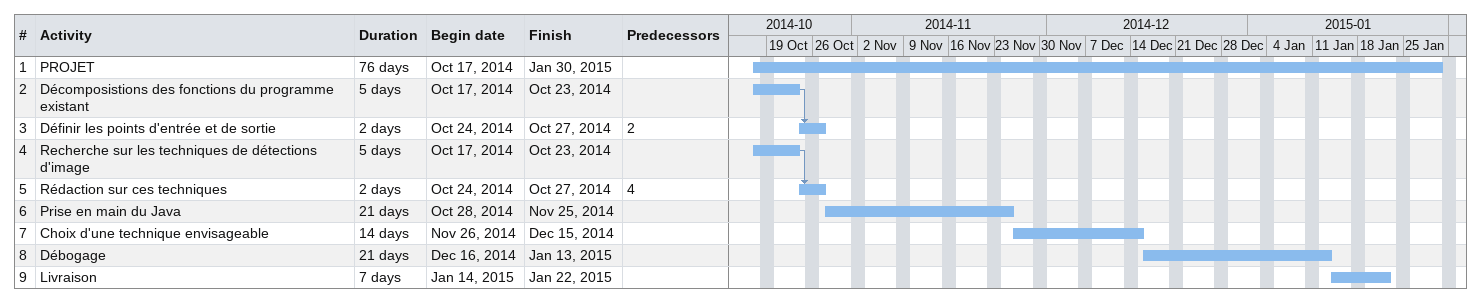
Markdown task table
| ID | Task | Duration | Start | Finish | Predecessors |
|---|---|---|---|---|---|
| 1 | PROJET | 76d | 2014-10-17 | 2015-01-30 |  |
| 2 | Décomposistions des fonctions du programme existant | 5d | 2014-10-17 | 2014-10-23 |  |
| 3 | Définir les points d'entrée et de sortie | 2d | 2014-10-24 | 2014-10-27 | 2 |
| 4 | Recherche sur les techniques de détections d'image | 5d | 2014-10-17 | 2014-10-23 |  |
| 5 | Rédaction sur ces techniques | 2d | 2014-10-24 | 2014-10-27 | 4 |
| 6 | Prise en main du Java | 21d | 2014-10-28 | 2014-11-25 |  |
| 7 | Choix d'une technique envisageable | 14d | 2014-11-26 | 2014-12-15 |  |
| 8 | Débogage | 21d | 2014-12-16 | 2015-01-13 |  |
| 9 | Livraison | 7d | 2015-01-14 | 2015-01-22 |  |
